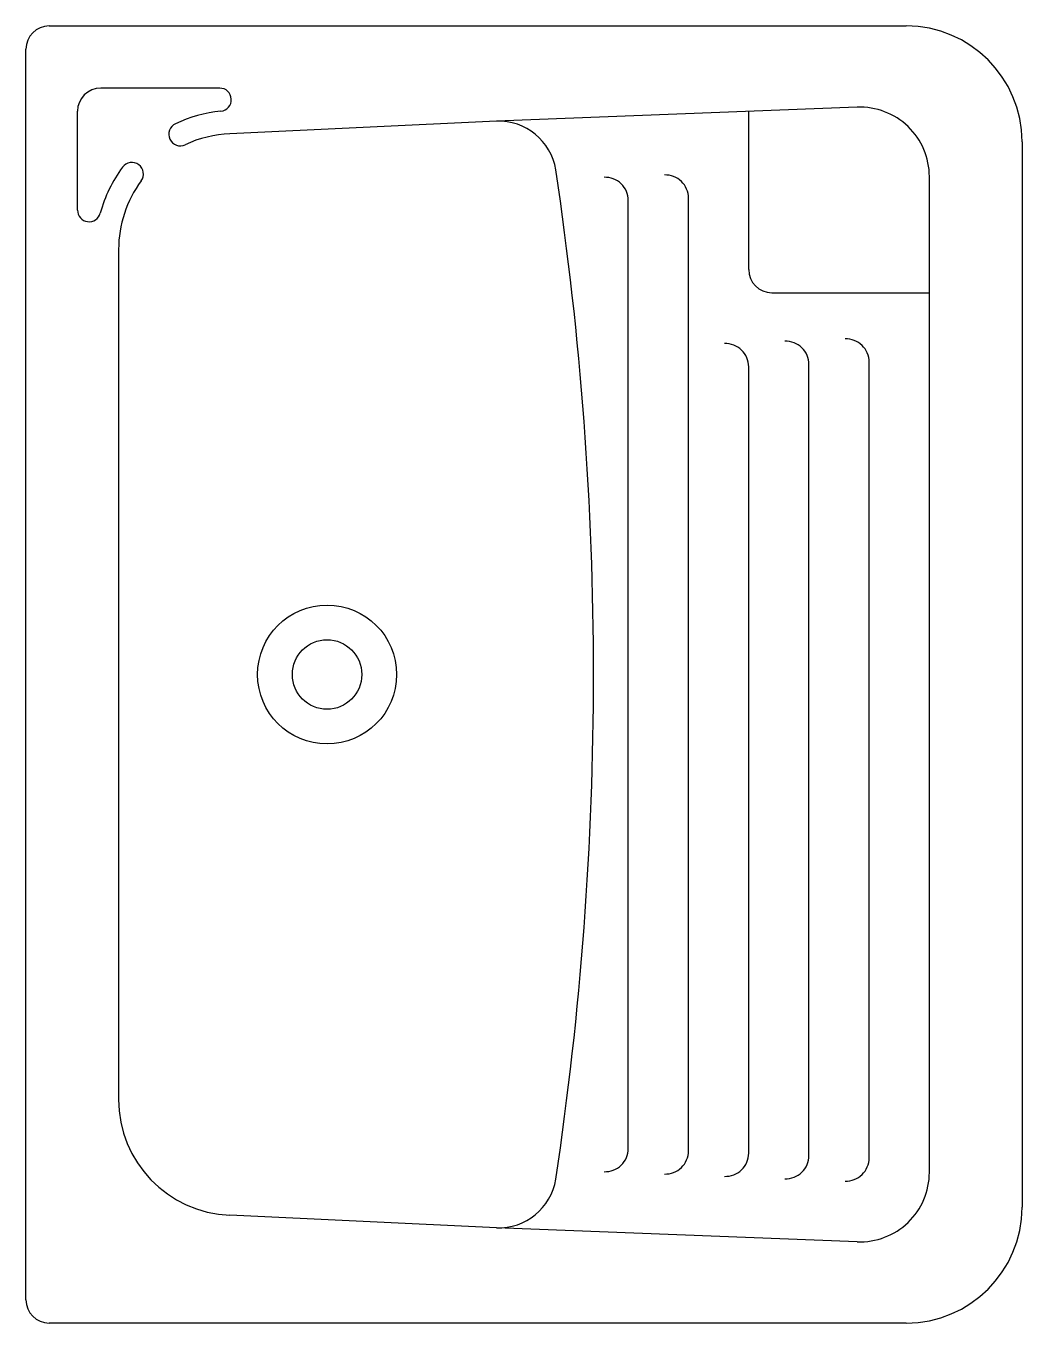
# Model space of a CAD drawing. Extents: x -596.402 to -596.003, y -71.909 to -71.389.
import ezdxf

# ---------------------------------------------------------------- set-up
doc = ezdxf.new("R2010")
doc.units = 0
doc.layers.get('0').update_dxf_attribs({"color": 255, "linetype": 'CONTINUOUS'})

# ---------------------------------------------------------------- blocks, each defined once
blk = doc.blocks.new('tanque')
for p, q in [((-596.3927030804261, -71.3893741915325), (-596.0491316518546, -71.3893741915325)), ((-596.4019887947119, -71.90008847724685), (-596.4019887947119, -71.39865990581812)), ((-596.3243068166073, -71.41430838549023), (-596.3720289874818, -71.41430838549023)), ((-596.0687842587699, -71.42195917259583), (-596.2134206643036, -71.42757696556428)), ((-596.3813147017676, -71.46322794484932), (-596.3813147017676, -71.42359409977585)), ((-596.1122745089975, -71.48702273544846), (-596.1122745089975, -71.42364836848684)), ((-596.2134206643036, -71.42757696556428), (-596.3202193300469, -71.43262677195149)), ((-596.002703080426, -71.43580276296107), (-596.002703080426, -71.8629456201039)), ((-596.039845937569, -71.84895305661222), (-596.039845937569, -71.44979532645299)), ((-596.1605602232833, -71.83941011730654), (-596.1605602232833, -71.45933826575866)), ((-596.1364173661403, -71.84034784507013), (-596.1364173661403, -71.45840053799508)), ((-596.364845937569, -71.47902036171318), (-596.364845937569, -71.81972802135179)), ((-596.1029887947118, -71.49630844973431), (-596.039845937569, -71.49630844973431)), ((-596.0881316518546, -71.8422233005973), (-596.0881316518546, -71.52506229965171)), ((-596.0639887947118, -71.84316102836088), (-596.0639887947118, -71.52412457188812)), ((-596.1122745089975, -71.84128557283371), (-596.1122745089975, -71.5260000274153)), ((-596.2134206643036, -71.87117141750092), (-596.3202193300469, -71.86612161111348)), ((-596.0687842587699, -71.87678921046914), (-596.2134206643036, -71.87117141750092)), ((-596.0491316518546, -71.90937419153248), (-596.3927030804261, -71.90937419153248))]:
    blk.add_line(p, q)
for radius in [0.02785714285714765, 0.01392857142857382]:
    blk.add_circle((-596.2812745089975, -71.64937419153249), radius)
for centre, radius, start, end in [((-596.3927030804261, -71.39865990581812), 0.00928571428571588, 90, 180), ((-596.0491316518546, -71.43580276296107), 0.0464285714285794, 0, 90), ((-596.3720289874818, -71.42359409977585), 0.009285714285715682, 90, 180), ((-596.3243068166073, -71.41895124263293), 0.00464285714285794, 275.5996427385758, 90), ((-596.0677030804261, -71.44979532645299), 0.02785714285714764, 0, 92.22429554313317), ((-596.3184173661405, -71.47902036171318), 0.05571428571429528, 95.59964273857577, 115.1435053766388), ((-596.3401169476006, -71.43278813290281), 0.00464285714285794, 115.1435053766388, 295.1435053766388), ((-596.2125196823504, -71.45077376044502), 0.0232142857142897, 9.17426393207581, 92.22429554313317), ((-596.3184173661405, -71.47902036171318), 0.0464285714285794, 92.22429554313317, 115.1435053766388), ((-596.3184173661405, -71.47902036171318), 0.05571428571429528, 143.6197218103956, 164.8320392227709), ((-596.3595348716867, -71.44872776271642), 0.00464285714285794, 323.6197218103956, 143.6197218103956), ((-597.5359941146721, -71.64937419153249), 1.361505319960255, 351.4549638515277, 8.545036148472352), ((-596.3184173661405, -71.47902036171318), 0.0464285714285794, 143.6197218103956, 180), ((-596.1698459375689, -71.45933826575866), 0.00928571428571588, 0, 92.22429554313317), ((-596.1457030804261, -71.45840053799508), 0.00928571428571588, 0, 92.22429554313317), ((-596.3766718446248, -71.46322794484932), 0.00464285714285794, 180, 344.8320392227708), ((-596.1029887947118, -71.48702273544846), 0.00928571428571588, 180, 270), ((-596.0732745089974, -71.52412457188812), 0.00928571428571588, 0, 92.22429554313317), ((-596.1215602232833, -71.5260000274153), 0.00928571428571588, 0, 92.22429554313317), ((-596.0974173661403, -71.52506229965171), 0.00928571428571588, 0, 92.22429554313317), ((-596.3184173661405, -71.81972802135179), 0.0464285714285794, 180, 267.7757044568636), ((-596.1698459375689, -71.83941011730654), 0.00928571428571588, 267.7757044568636, 0), ((-596.1457030804261, -71.84034784507013), 0.00928571428571588, 267.7757044568636, 0), ((-596.1215602232833, -71.84128557283371), 0.00928571428571588, 267.7757044568636, 0), ((-596.0974173661403, -71.8422233005973), 0.00928571428571588, 267.7757044568636, 0), ((-596.0732745089974, -71.84316102836088), 0.00928571428571588, 267.7757044568636, 0), ((-596.2125196823504, -71.84797462261996), 0.0232142857142897, 267.7757044568636, 350.8257360679242), ((-596.0677030804261, -71.84895305661222), 0.02785714285714764, 267.7757044568636, 0), ((-596.0491316518546, -71.8629456201039), 0.0464285714285794, 270, 0), ((-596.3927030804261, -71.90008847724685), 0.00928571428571588, 180, 270)]:
    blk.add_arc(centre, radius, start, end)

msp = doc.modelspace()

# ---------------------------------------------------------------- block references
msp.add_blockref('tanque', (0, 0))

doc.saveas('drawing.dxf')
